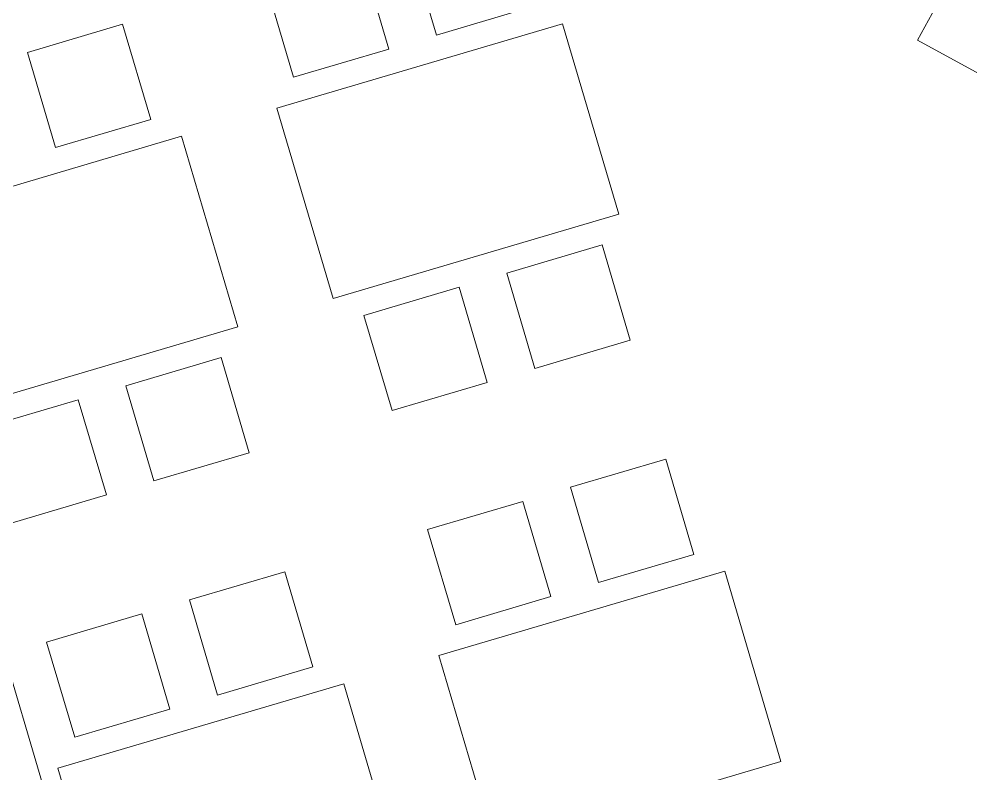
# Model space of a CAD drawing. Header units: millimetres. Extents: x 62878 to 70819, y -67946 to -61850.
# Drawn here: x 63554.8 to 63938.2, y -65091.7 to -64787.6 of the extents above; entities that cross this region are included whole.
import ezdxf

# ---------------------------------------------------------------- set-up
doc = ezdxf.new("R2010")
doc.units = ezdxf.units.MM
doc.layers.add('GOR-2', color=152, linetype='Continuous', lineweight=20)
doc.layers.add('TEFRİŞ-yeni', color=53, linetype='Continuous', lineweight=9)

msp = doc.modelspace()

# ---------------------------------------------------------------- linework, layer by layer
at = {"layer": 'GOR-2'}
msp.add_line((63483.58, -64822.22), (63666.94, -65444.08), dxfattribs=at)
at = {"layer": 'TEFRİŞ-yeni'}
for points in [[(63722.93, -64794.05), (63761.29, -64782.72), (63749.95, -64744.36), (63711.59, -64755.69), (63722.93, -64794.05)], [(63703.74, -64799.72), (63665.38, -64811.06), (63654.05, -64772.7), (63692.41, -64761.36), (63703.74, -64799.72)], [(63970.95, -64780.15), (63935.83, -64761.02), (63916.7, -64796.15), (63951.82, -64815.28), (63970.95, -64780.15)], [(63569.48, -64839.39), (63607.84, -64828.06), (63596.51, -64789.7), (63558.15, -64801.03), (63569.48, -64839.39)], [(63681.3, -64900.2), (63796.38, -64866.2), (63773.71, -64789.48), (63658.63, -64823.48), (63681.3, -64900.2)], [(63527.85, -64945.54), (63642.94, -64911.54), (63620.27, -64834.81), (63505.19, -64868.82), (63527.85, -64945.54)], [(63751.26, -64889.96), (63789.62, -64878.62), (63800.96, -64916.98), (63762.59, -64928.32), (63751.26, -64889.96)], [(63732.08, -64895.62), (63693.72, -64906.96), (63705.05, -64945.32), (63743.41, -64933.98), (63732.08, -64895.62)], [(63597.82, -64935.29), (63636.18, -64923.96), (63647.51, -64962.32), (63609.15, -64973.65), (63597.82, -64935.29)], [(63578.64, -64940.96), (63540.28, -64952.29), (63551.61, -64990.66), (63589.97, -64979.32), (63578.64, -64940.96)], [(63788.22, -65014.59), (63826.58, -65003.26), (63815.25, -64964.9), (63776.89, -64976.23), (63788.22, -65014.59)], [(63769.04, -65020.26), (63730.68, -65031.59), (63719.35, -64993.23), (63757.71, -64981.9), (63769.04, -65020.26)], [(63634.78, -65059.93), (63673.14, -65048.59), (63661.81, -65010.23), (63623.45, -65021.57), (63634.78, -65059.93)], [(63723.93, -65044.02), (63839.01, -65010.01), (63861.68, -65086.73), (63746.6, -65120.74), (63723.93, -65044.02)], [(63615.6, -65065.59), (63577.24, -65076.93), (63565.91, -65038.57), (63604.27, -65027.23), (63615.6, -65065.59)], [(63570.48, -65089.35), (63685.57, -65055.35), (63708.23, -65132.07), (63593.15, -65166.07), (63570.48, -65089.35)]]:
    msp.add_lwpolyline(points, dxfattribs=at)

doc.saveas('drawing.dxf')
